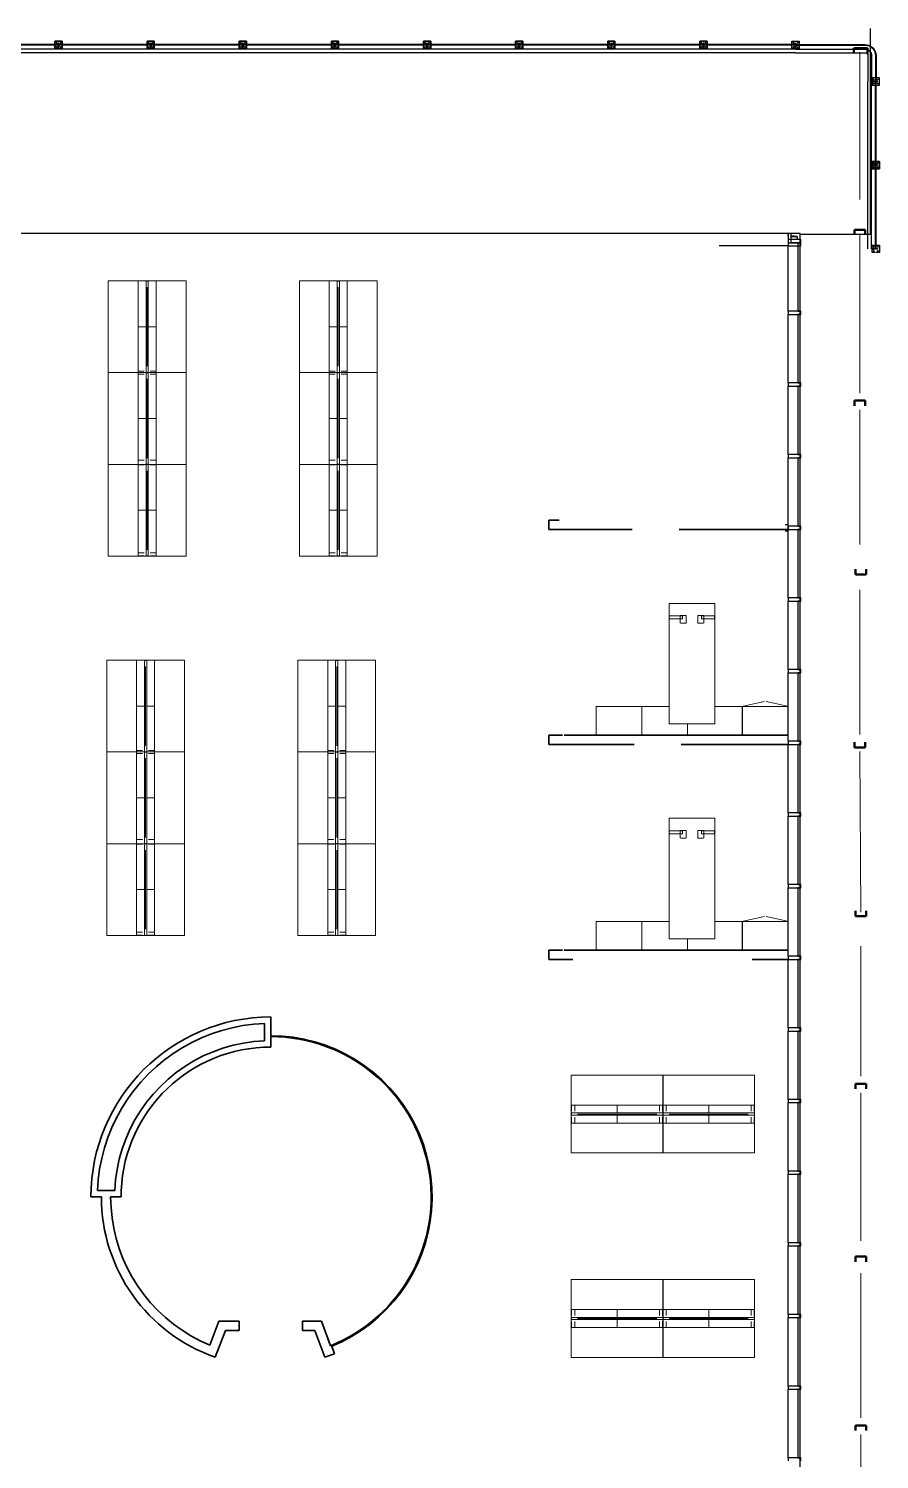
# Model space of a CAD drawing. Header units: millimetres. Extents: x 32.4 to 129.7, y 76.1 to 139.3.
# Drawn here: x 115.57 to 129.71, y 103 to 126.76 of the extents above; entities that cross this region are included whole.
import ezdxf

# ---------------------------------------------------------------- set-up
doc = ezdxf.new("R2010")
doc.units = ezdxf.units.MM
doc.linetypes.add('Dash', pattern=[3.5, 2, -1.5])
for name, color, linetype, lineweight in [('A-FURN-WKSF', 7, 'Continuous', 9), ('A-WALL-FULL', 7, 'Continuous', 13), ('S-----TEP', 7, 'Continuous', 9)]:
    doc.layers.add(name, color=color, linetype=linetype, lineweight=lineweight)
doc.layers.add('Lineas Carpintería', color=7, linetype='Continuous')

# ---------------------------------------------------------------- blocks, each defined once
blk = doc.blocks.new('MC-Miscellaneous Channel - MC9X23_9-2971108-02 - Planta Alta 1-200')
at = {"layer": 'S-----TEP', "color": 50, "lineweight": 50}
for p, q in [((41.681635, 27.914173), (41.681635, 28.001803)), ((41.681635, 28.001803), (41.910235, 28.001803)), ((41.910235, 28.001803), (41.910235, 27.914173))]:
    blk.add_line(p, q, dxfattribs=at)
blk = doc.blocks.new('Modulo Baranda 1530mm')
for p, q in [((-72892.312384, 213338.088659), (-72893.832384, 213338.088659)), ((-72892.312384, 213338.078659), (-72893.832384, 213338.078659))]:
    blk.add_line(p, q)
for points in [[(-72893.777384, 213338.088659), (-72893.777384, 213338.143659), (-72893.897384, 213338.143659), (-72893.897384, 213338.088659)], [(-72893.897384, 213338.078659), (-72893.897384, 213338.023659), (-72893.842384, 213338.023659)], [(-72893.832384, 213338.023659), (-72893.777384, 213338.023659), (-72893.777384, 213338.078659)], [(-72892.367384, 213338.088659), (-72892.367384, 213338.143659), (-72892.247384, 213338.143659), (-72892.247384, 213338.088659)], [(-72892.312384, 213338.023659), (-72892.367384, 213338.023659), (-72892.367384, 213338.078659)], [(-72892.247384, 213338.078659), (-72892.247384, 213338.023659), (-72892.302384, 213338.023659)], [(-72893.842384, 213338.013659), (-72893.842384, 213338.053659)], [(-72892.307384, 213338.013659), (-72893.837384, 213338.013659)], [(-72892.307384, 213337.953659), (-72893.837384, 213337.953659)], [(-72893.832384, 213338.013659), (-72893.832384, 213338.053659)], [(-72892.312384, 213338.013659), (-72892.312384, 213338.053659)], [(-72892.302384, 213338.013659), (-72892.302384, 213338.053659)]]:
    blk.add_lwpolyline(points)
for points in [[(-72893.872026, 213338.1233), (-72893.867695, 213338.1208), (-72893.867695, 213338.1158), (-72893.872026, 213338.1133), (-72893.876356, 213338.1158), (-72893.876356, 213338.1208)], [(-72893.842384, 213338.113659), (-72893.842384, 213338.053659), (-72893.832384, 213338.053659), (-72893.832384, 213338.113659)], [(-72893.802743, 213338.1233), (-72893.807074, 213338.1208), (-72893.807074, 213338.1158), (-72893.802743, 213338.1133), (-72893.798413, 213338.1158), (-72893.798413, 213338.1208)], [(-72892.342026, 213338.1233), (-72892.337695, 213338.1208), (-72892.337695, 213338.1158), (-72892.342026, 213338.1133), (-72892.346356, 213338.1158), (-72892.346356, 213338.1208)], [(-72892.302384, 213338.113659), (-72892.302384, 213338.053659), (-72892.312384, 213338.053659), (-72892.312384, 213338.113659)], [(-72892.272743, 213338.1233), (-72892.277074, 213338.1208), (-72892.277074, 213338.1158), (-72892.272743, 213338.1133), (-72892.268413, 213338.1158), (-72892.268413, 213338.1208)], [(-72893.872026, 213338.044018), (-72893.867695, 213338.046518), (-72893.867695, 213338.051518), (-72893.872026, 213338.054018), (-72893.876356, 213338.051518), (-72893.876356, 213338.046518)], [(-72893.802743, 213338.044018), (-72893.807074, 213338.046518), (-72893.807074, 213338.051518), (-72893.802743, 213338.054018), (-72893.798413, 213338.051518), (-72893.798413, 213338.046518)], [(-72892.342026, 213338.044018), (-72892.337695, 213338.046518), (-72892.337695, 213338.051518), (-72892.342026, 213338.054018), (-72892.346356, 213338.051518), (-72892.346356, 213338.046518)], [(-72892.272743, 213338.044018), (-72892.277074, 213338.046518), (-72892.277074, 213338.051518), (-72892.272743, 213338.054018), (-72892.268413, 213338.051518), (-72892.268413, 213338.046518)]]:
    blk.add_lwpolyline(points, close=True)
for centre, radius in [((-72893.872026, 213338.1183), 0.00634), ((-72893.872026, 213338.1183), 0.00433), ((-72893.872026, 213338.1183), 0.002732), ((-72893.872026, 213338.1183), 0.002203), ((-72893.802743, 213338.1183), 0.00634), ((-72893.802743, 213338.1183), 0.00433), ((-72893.802743, 213338.1183), 0.002732), ((-72893.802743, 213338.1183), 0.002203), ((-72892.342026, 213338.1183), 0.00634), ((-72892.342026, 213338.1183), 0.00433), ((-72892.342026, 213338.1183), 0.002732), ((-72892.342026, 213338.1183), 0.002203), ((-72892.272743, 213338.1183), 0.00634), ((-72892.272743, 213338.1183), 0.00433), ((-72892.272743, 213338.1183), 0.002732), ((-72892.272743, 213338.1183), 0.002203), ((-72893.872026, 213338.049018), 0.00634), ((-72893.872026, 213338.049018), 0.00433), ((-72893.872026, 213338.049018), 0.002732), ((-72893.872026, 213338.049018), 0.002203), ((-72893.802743, 213338.049018), 0.00634), ((-72893.802743, 213338.049018), 0.00433), ((-72893.802743, 213338.049018), 0.002732), ((-72893.802743, 213338.049018), 0.002203), ((-72892.342026, 213338.049018), 0.00634), ((-72892.342026, 213338.049018), 0.00433), ((-72892.342026, 213338.049018), 0.002732), ((-72892.342026, 213338.049018), 0.002203), ((-72892.272743, 213338.049018), 0.00634), ((-72892.272743, 213338.049018), 0.00433), ((-72892.272743, 213338.049018), 0.002732), ((-72892.272743, 213338.049018), 0.002203)]:
    blk.add_circle(centre, radius)
blk = doc.blocks.new('Modulo Baranda 1380mm')
for p, q in [((-72892.452384, 213337.794696), (-72893.832384, 213337.794696)), ((-72892.452384, 213337.784696), (-72893.832384, 213337.784696))]:
    blk.add_line(p, q)
for points in [[(-72893.777384, 213337.794696), (-72893.777384, 213337.849696), (-72893.897384, 213337.849696), (-72893.897384, 213337.794696)], [(-72892.507384, 213337.794696), (-72892.507384, 213337.849696), (-72892.387384, 213337.849696), (-72892.387384, 213337.794696)], [(-72893.897384, 213337.784696), (-72893.897384, 213337.729696), (-72893.842384, 213337.729696)], [(-72893.842384, 213337.719696), (-72893.842384, 213337.759696)], [(-72892.447384, 213337.719696), (-72893.837384, 213337.719696)], [(-72892.447384, 213337.659696), (-72893.837384, 213337.659696)], [(-72893.832384, 213337.729696), (-72893.777384, 213337.729696), (-72893.777384, 213337.784696)], [(-72893.832384, 213337.719696), (-72893.832384, 213337.759696)], [(-72892.452384, 213337.729696), (-72892.507384, 213337.729696), (-72892.507384, 213337.784696)], [(-72892.452384, 213337.719696), (-72892.452384, 213337.759696)], [(-72892.387384, 213337.784696), (-72892.387384, 213337.729696), (-72892.442384, 213337.729696)], [(-72892.442384, 213337.719696), (-72892.442384, 213337.759696)]]:
    blk.add_lwpolyline(points)
for points in [[(-72893.872026, 213337.829337), (-72893.867695, 213337.826837), (-72893.867695, 213337.821837), (-72893.872026, 213337.819337), (-72893.876356, 213337.821837), (-72893.876356, 213337.826837)], [(-72893.802743, 213337.829337), (-72893.807074, 213337.826837), (-72893.807074, 213337.821837), (-72893.802743, 213337.819337), (-72893.798413, 213337.821837), (-72893.798413, 213337.826837)], [(-72892.482026, 213337.829337), (-72892.477695, 213337.826837), (-72892.477695, 213337.821837), (-72892.482026, 213337.819337), (-72892.486356, 213337.821837), (-72892.486356, 213337.826837)], [(-72892.412743, 213337.829337), (-72892.417074, 213337.826837), (-72892.417074, 213337.821837), (-72892.412743, 213337.819337), (-72892.408413, 213337.821837), (-72892.408413, 213337.826837)], [(-72893.872026, 213337.750055), (-72893.867695, 213337.752555), (-72893.867695, 213337.757555), (-72893.872026, 213337.760055), (-72893.876356, 213337.757555), (-72893.876356, 213337.752555)], [(-72893.842384, 213337.819696), (-72893.842384, 213337.759696), (-72893.832384, 213337.759696), (-72893.832384, 213337.819696)], [(-72893.802743, 213337.750055), (-72893.807074, 213337.752555), (-72893.807074, 213337.757555), (-72893.802743, 213337.760055), (-72893.798413, 213337.757555), (-72893.798413, 213337.752555)], [(-72892.482026, 213337.750055), (-72892.477695, 213337.752555), (-72892.477695, 213337.757555), (-72892.482026, 213337.760055), (-72892.486356, 213337.757555), (-72892.486356, 213337.752555)], [(-72892.442384, 213337.819696), (-72892.442384, 213337.759696), (-72892.452384, 213337.759696), (-72892.452384, 213337.819696)], [(-72892.412743, 213337.750055), (-72892.417074, 213337.752555), (-72892.417074, 213337.757555), (-72892.412743, 213337.760055), (-72892.408413, 213337.757555), (-72892.408413, 213337.752555)]]:
    blk.add_lwpolyline(points, close=True)
for centre, radius in [((-72893.872026, 213337.824337), 0.00634), ((-72893.872026, 213337.824337), 0.00433), ((-72893.872026, 213337.824337), 0.002732), ((-72893.872026, 213337.824337), 0.002203), ((-72893.802743, 213337.824337), 0.00634), ((-72893.802743, 213337.824337), 0.00433), ((-72893.802743, 213337.824337), 0.002732), ((-72893.802743, 213337.824337), 0.002203), ((-72892.482026, 213337.824337), 0.00634), ((-72892.482026, 213337.824337), 0.00433), ((-72892.482026, 213337.824337), 0.002732), ((-72892.482026, 213337.824337), 0.002203), ((-72892.412743, 213337.824337), 0.00634), ((-72892.412743, 213337.824337), 0.00433), ((-72892.412743, 213337.824337), 0.002732), ((-72892.412743, 213337.824337), 0.002203), ((-72893.872026, 213337.755055), 0.00634), ((-72893.872026, 213337.755055), 0.00433), ((-72893.872026, 213337.755055), 0.002732), ((-72893.872026, 213337.755055), 0.002203), ((-72893.802743, 213337.755055), 0.00634), ((-72893.802743, 213337.755055), 0.00433), ((-72893.802743, 213337.755055), 0.002732), ((-72893.802743, 213337.755055), 0.002203), ((-72892.482026, 213337.755055), 0.00634), ((-72892.482026, 213337.755055), 0.00433), ((-72892.482026, 213337.755055), 0.002732), ((-72892.482026, 213337.755055), 0.002203), ((-72892.412743, 213337.755055), 0.00634), ((-72892.412743, 213337.755055), 0.00433), ((-72892.412743, 213337.755055), 0.002732), ((-72892.412743, 213337.755055), 0.002203)]:
    blk.add_circle(centre, radius)
blk = doc.blocks.new('Haworth_Compose_Worksurface_RectangularConvergent - Privados B-3140078-PLANTA DE MOBILIARIO - NIVEL 01')
at = {"layer": 'A-FURN-WKSF'}
for p, q in [((-15, 39.370079), (15, 39.370079)), ((-15, -39.370079), (-15, 39.370079)), ((15, 39.370079), (15, -39.370079)), ((-14.811915, 29.658701), (-14.811915, 30.820039)), ((-14.407057, 31.235), (-6.282941, 31.235)), ((-6.282941, 29.265), (-14.407028, 29.265)), ((-7.754857, 26.86), (-7.754857, 31.11)), ((-7.379857, 31.485), (-4.125, 31.485)), ((-6.282941, 31.235), (-6.282941, 29.265)), ((-3.75, 31.11), (-3.75, 26.86)), ((3.746617, 31.11), (3.746617, 26.86)), ((7.376474, 31.485), (4.121617, 31.485)), ((14.403674, 31.235), (6.279559, 31.235)), ((6.279559, 31.235), (6.279559, 29.265)), ((6.279559, 29.265), (14.403645, 29.265)), ((7.751474, 26.86), (7.751474, 31.11)), ((14.808533, 29.658701), (14.808533, 30.820039)), ((-4.125, 26.485), (-7.379857, 26.485)), ((4.121617, 26.485), (7.376474, 26.485)), ((15, -39.370079), (-15, -39.370079))]:
    blk.add_line(p, q, dxfattribs=at)
for centre, radius, start, end in [((-14.418819, 30.841494), 0.393682, 88.287925, 183.124052), ((-14.407028, 29.670047), 0.405047, 181.605117, 270), ((-7.379857, 31.11), 0.375, 90, 180), ((-4.125, 31.11), 0.375, 0, 90), ((4.121617, 31.11), 0.375, 90, 180), ((7.376474, 31.11), 0.375, 360, 90), ((14.403645, 29.670047), 0.405047, 270, 358.394883), ((14.415436, 30.841494), 0.393682, 356.875948, 91.712075), ((-7.379857, 26.86), 0.375, 180, 270), ((-4.125, 26.86), 0.375, 270, 0), ((4.121617, 26.86), 0.375, 180, 270), ((7.376474, 26.86), 0.375, 270, 360)]:
    blk.add_arc(centre, radius, start, end, dxfattribs=at)
blk = doc.blocks.new('Haworth_XSeries_StorageCabinet_21h - 18d 30w 21h-3144683-PLANTA DE MOBILIARIO - NIVEL 01')
at = {"layer": 'A-FURN-WKSF'}
for p, q in [((-14.9375, 18.75), (14.9375, 18.75)), ((-14.9375, 0), (-14.9375, 18.75)), ((14.9375, 18.75), (14.9375, 0)), ((14.9375, 0), (-14.9375, 0))]:
    blk.add_line(p, q, dxfattribs=at)
blk = doc.blocks.new('Haworth_XSeries_StorageCabinet_21h - 18d 30w 21h Open-3144684-PLANTA DE MOBILIARIO - NIVEL 01')
at = {"layer": 'A-FURN-WKSF'}
for p, q in [((-14.9375, 18.75), (2.937485, 18.75)), ((-14.9375, 0), (-14.9375, 18.75)), ((14.9375, 0), (-14.9375, 0)), ((14.9375, 7.374999), (14.9375, 0))]:
    blk.add_line(p, q, dxfattribs=at)
blk = doc.blocks.new('Haworth_XSeries_LateralFile - 18d 36w 27h - Proud Style-3144685-PLANTA DE MOBILIARIO - NIVEL 01')
at = {"layer": 'A-FURN-WKSF'}
for p, q in [((0.062485, 18.75), (17.9375, 18.75)), ((17.9375, 18.75), (17.9375, 0)), ((-17.9375, 0), (-17.9375, 7.375)), ((17.9375, 0), (-17.9375, 0))]:
    blk.add_line(p, q, dxfattribs=at)
blk = doc.blocks.new('Haworth_XSeries_ComboUnit_5High - 18d 30w 63h - Double Drawers-3144682-PLANTA DE MOBILIARIO - NIVEL 01')
at = {"layer": 'A-FURN-WKSF'}
for p, q in [((-14.9375, 18.75), (14.9375, 18.75)), ((-14.9375, 0), (-14.9375, 18.75)), ((-0.5625, 21.875), (-14.4375, 18.875)), ((0.5625, 21.875), (14.4375, 18.875)), ((14.9375, 18.75), (14.9375, 0)), ((14.9375, 0), (-14.9375, 0))]:
    blk.add_line(p, q, dxfattribs=at)
blk = doc.blocks.new('Haworth_Intuity_Benching_DoubleSided - 24d 60w-3041509-PLANTA DE MOBILIARIO - NIVEL 01')
at = {"layer": 'A-FURN-WKSF'}
for p, q in [((-21.5, 17.54194), (-21.5, -1.95806)), ((38.5, 17.54194), (-21.5, 17.54194)), ((38.5, 17.54194), (-21.5, 17.54194)), ((-21.5, 17.54194), (-21.5, -1.95806)), ((38.5, -1.95806), (38.5, 17.54194)), ((38.5, -1.95806), (38.5, 17.54194)), ((-21.5, -1.95806), (-21.5, -13.77056)), ((-21.5, -1.95806), (38.5, -1.95806)), ((-21.5, -1.95806), (38.5, -1.95806)), ((-21.375, -8.61431), (-21.375, -7.11431)), ((-21.375, -7.11431), (38.375, -7.11431)), ((38.375, -8.61431), (-21.375, -8.61431)), ((-17.375, -7.86431), (34.375, -7.86431)), ((8.5, -6.98931), (8.5, -1.95806)), ((8.5, -8.73931), (8.5, -13.77056)), ((38.375, -7.11431), (38.375, -8.61431)), ((38.5, -13.77056), (38.5, -1.95806)), ((38.5, -13.77056), (-21.5, -13.77056)), ((-21.5, -13.77056), (-21.5, -33.27056)), ((38.5, -13.77056), (-21.5, -13.77056)), ((-21.5, -13.77056), (-21.5, -33.27056)), ((38.5, -33.27056), (38.5, -13.77056)), ((38.5, -33.27056), (38.5, -13.77056)), ((-21.5, -33.27056), (38.5, -33.27056)), ((-21.5, -33.27056), (38.5, -33.27056))]:
    blk.add_line(p, q, dxfattribs=at)
at = {"layer": 'A-FURN-WKSF', "linetype": 'Dash'}
for p, q in [((-21.25, -13.77056), (-21.25, -1.95806)), ((-19.25, -1.95806), (-19.25, -13.77056)), ((36.25, -13.77056), (36.25, -1.95806)), ((38.25, -1.95806), (38.25, -13.77056))]:
    blk.add_line(p, q, dxfattribs=at)
blk = doc.blocks.new('Haworth_Intuity_Benching_DoubleSided - 24d 60w-3051434-PLANTA DE MOBILIARIO - NIVEL 01')
at = {"layer": 'A-FURN-WKSF'}
for p, q in [((-21.5, 33.27056), (38.5, 33.27056)), ((-21.5, 13.77056), (-21.5, 33.27056)), ((-21.5, 33.27056), (38.5, 33.27056)), ((-21.5, 13.77056), (-21.5, 33.27056)), ((38.5, 33.27056), (38.5, 13.77056)), ((38.5, 33.27056), (38.5, 13.77056)), ((-21.5, 1.95806), (-21.5, 13.77056)), ((38.5, 13.77056), (-21.5, 13.77056)), ((38.5, 13.77056), (-21.5, 13.77056)), ((8.5, 8.73931), (8.5, 13.77056)), ((38.5, 13.77056), (38.5, 1.95806)), ((-21.5, 1.95806), (38.5, 1.95806)), ((-21.5, -17.54194), (-21.5, 1.95806)), ((-21.5, -17.54194), (-21.5, 1.95806)), ((-21.5, 1.95806), (38.5, 1.95806)), ((38.375, 8.61431), (-21.375, 8.61431)), ((-21.375, 8.61431), (-21.375, 7.11431)), ((-21.375, 7.11431), (38.375, 7.11431)), ((-17.375, 7.86431), (34.375, 7.86431)), ((8.5, 6.98931), (8.5, 1.95806)), ((38.375, 7.11431), (38.375, 8.61431)), ((38.5, 1.95806), (38.5, -17.54194)), ((38.5, 1.95806), (38.5, -17.54194)), ((38.5, -17.54194), (-21.5, -17.54194)), ((38.5, -17.54194), (-21.5, -17.54194))]:
    blk.add_line(p, q, dxfattribs=at)
at = {"layer": 'A-FURN-WKSF', "linetype": 'Dash'}
for p, q in [((-21.25, 13.77056), (-21.25, 1.95806)), ((-19.25, 1.95806), (-19.25, 13.77056))]:
    blk.add_line(p, q, dxfattribs=at)
blk = doc.blocks.new('Haworth_Intuity_Benching_DoubleSided - 24d 60w-3051435-PLANTA DE MOBILIARIO - NIVEL 01')
at = {"layer": 'A-FURN-WKSF'}
for p, q in [((-21.5, 33.27056), (38.5, 33.27056)), ((-21.5, 13.77056), (-21.5, 33.27056)), ((-21.5, 33.27056), (38.5, 33.27056)), ((-21.5, 13.77056), (-21.5, 33.27056)), ((38.5, 33.27056), (38.5, 13.77056)), ((38.5, 33.27056), (38.5, 13.77056)), ((-21.5, 1.95806), (-21.5, 13.77056)), ((38.5, 13.77056), (-21.5, 13.77056)), ((38.5, 13.77056), (-21.5, 13.77056)), ((8.5, 8.73931), (8.5, 13.77056)), ((38.5, 13.77056), (38.5, 1.95806)), ((-21.5, 1.95806), (38.5, 1.95806)), ((-21.5, -17.54194), (-21.5, 1.95806)), ((-21.5, -17.54194), (-21.5, 1.95806)), ((-21.5, 1.95806), (38.5, 1.95806)), ((38.375, 8.61431), (-21.375, 8.61431)), ((-21.375, 8.61431), (-21.375, 7.11431)), ((-21.375, 7.11431), (38.375, 7.11431)), ((-17.375, 7.86431), (34.375, 7.86431)), ((8.5, 6.98931), (8.5, 1.95806)), ((38.375, 7.11431), (38.375, 8.61431)), ((38.5, 1.95806), (38.5, -17.54194)), ((38.5, 1.95806), (38.5, -17.54194)), ((38.5, -17.54194), (-21.5, -17.54194)), ((38.5, -17.54194), (-21.5, -17.54194))]:
    blk.add_line(p, q, dxfattribs=at)
at = {"layer": 'A-FURN-WKSF', "linetype": 'Dash'}
for p, q in [((-21.84375, 13.77056), (-21.84375, 1.95806)), ((-18.65625, 1.95806), (-18.65625, 13.77056))]:
    blk.add_line(p, q, dxfattribs=at)
blk = doc.blocks.new('Haworth_Intuity_Benching_DoubleSided - 24d 60w-3051436-PLANTA DE MOBILIARIO - NIVEL 01')
at = {"layer": 'A-FURN-WKSF'}
for p, q in [((-21.5, 33.27056), (38.5, 33.27056)), ((-21.5, 13.77056), (-21.5, 33.27056)), ((-21.5, 33.27056), (38.5, 33.27056)), ((-21.5, 13.77056), (-21.5, 33.27056)), ((38.5, 33.27056), (38.5, 13.77056)), ((38.5, 33.27056), (38.5, 13.77056)), ((-21.5, 1.95806), (-21.5, 13.77056)), ((38.5, 13.77056), (-21.5, 13.77056)), ((38.5, 13.77056), (-21.5, 13.77056)), ((8.5, 8.73931), (8.5, 13.77056)), ((38.5, 13.77056), (38.5, 1.95806)), ((38.375, 8.61431), (-21.5, 8.61431)), ((-21.5, 8.61431), (-21.5, 7.11431)), ((-21.5, 7.11431), (38.375, 7.11431)), ((-21.5, 1.95806), (38.5, 1.95806)), ((-21.5, -17.54194), (-21.5, 1.95806)), ((-21.5, -17.54194), (-21.5, 1.95806)), ((-21.5, 1.95806), (38.5, 1.95806)), ((-17.375, 7.86431), (34.375, 7.86431)), ((8.5, 6.98931), (8.5, 1.95806)), ((38.375, 7.11431), (38.375, 8.61431)), ((38.5, 1.95806), (38.5, -17.54194)), ((38.5, 1.95806), (38.5, -17.54194)), ((38.5, -17.54194), (-21.5, -17.54194)), ((38.5, -17.54194), (-21.5, -17.54194))]:
    blk.add_line(p, q, dxfattribs=at)
at = {"layer": 'A-FURN-WKSF', "linetype": 'Dash'}
for p, q in [((-22.5, 13.77056), (-22.5, 1.95806)), ((-20.5, 1.95806), (-20.5, 13.77056))]:
    blk.add_line(p, q, dxfattribs=at)

msp = doc.modelspace()

# ---------------------------------------------------------------- linework, layer by layer
for p, q in [((129.555187, 123.348375), (129.555187, 126.760705)), ((128.387405, 123.348375), (129.555187, 123.348375))]:
    msp.add_line(p, q)
at = {"ltscale": 10}
for p, q in [((128.387405, 123.360875), (54.617391, 123.360875)), ((128.387405, 93.296375), (128.387405, 123.360875))]:
    msp.add_line(p, q, dxfattribs=at)
for points in [[(128.317995, 126.495875), (129.465508, 126.495875, -0.414214), (129.650508, 126.310875), (129.650508, 125.887039)], [(128.317995, 126.485875), (129.465508, 126.485875, -0.414214), (129.640508, 126.310875), (129.640508, 125.887039)], [(128.317995, 126.420875), (129.465508, 126.420875, -0.414214), (129.575508, 126.310875), (129.575508, 125.882039)], [(128.312995, 126.360875), (129.465508, 126.360875, -0.414214), (129.515508, 126.310875), (129.515508, 125.882039)]]:
    msp.add_lwpolyline(points, format="xyb")
at = {"layer": 'A-WALL-FULL', "lineweight": 35}
for p, q in [((124.384625, 118.59915), (124.215628, 118.59915)), ((124.215628, 118.59915), (124.215628, 118.442262)), ((124.215628, 118.442262), (124.370403, 118.442262)), ((124.370403, 118.444375), (125.59998, 118.444375)), ((124.370403, 118.442262), (124.370403, 118.444375)), ((126.37983, 118.444375), (128.189905, 118.444375)), ((124.444476, 115.02915), (124.215628, 115.02915)), ((124.215628, 115.02915), (124.215628, 114.872262)), ((128.189905, 115.02915), (124.469876, 115.02915)), ((124.215628, 114.872262), (124.370403, 114.872262)), ((124.370403, 114.874375), (125.631749, 114.874375)), ((124.370403, 114.872262), (124.370403, 114.874375)), ((126.411599, 114.874375), (128.189905, 114.874375)), ((124.444476, 111.45915), (124.215628, 111.45915)), ((124.215628, 111.45915), (124.215628, 111.304375)), ((128.189905, 111.45915), (124.469876, 111.45915)), ((124.215628, 111.304375), (124.611855, 111.304375)), ((127.592805, 111.304375), (128.189905, 111.304375)), ((119.599265, 110.036393), (119.599265, 110.347781)), ((119.49219, 110.238716), (119.49219, 109.952647)), ((119.599265, 109.847781), (119.599265, 110.020393)), ((117.005424, 107.46588), (116.719354, 107.46588)), ((116.61029, 107.358805), (116.782902, 107.358805)), ((116.937677, 107.358805), (117.11029, 107.358805)), ((118.735468, 105.297217), (118.584344, 104.898321)), ((119.073865, 105.297217), (118.735468, 105.297217)), ((119.073865, 105.142442), (119.073865, 105.297217)), ((120.438249, 105.297217), (120.124665, 105.297217)), ((120.124665, 105.297217), (120.124665, 105.142442)), ((120.588469, 104.887869), (120.438249, 105.297217)), ((118.674224, 104.698693), (118.842341, 105.142442)), ((118.842341, 105.142442), (119.073865, 105.142442)), ((120.124665, 105.142442), (120.330179, 105.142442)), ((120.330179, 105.142442), (120.494122, 104.695701)), ((120.653995, 104.755754), (120.608828, 104.878834)), ((120.494122, 104.695701), (120.639422, 104.749023)), ((120.638975, 104.750242), (120.653995, 104.755754)), ((120.639422, 104.749023), (120.638975, 104.750242))]:
    msp.add_line(p, q, dxfattribs=at)
at = {"layer": 'A-WALL-FULL', "lineweight": 35, "flags": 128}
for points in [[(116.719357, 107.465925), (116.731624, 107.645131), (116.755038, 107.823265), (116.789507, 107.999593), (116.834896, 108.173431), (116.89103, 108.344103), (116.957689, 108.510945), (117.034615, 108.673309), (117.121509, 108.830564), (117.218032, 108.982099), (117.323811, 109.127324), (117.438433, 109.265676), (117.561454, 109.396617), (117.692395, 109.519638), (117.830747, 109.63426), (117.975972, 109.740038), (118.127507, 109.836562), (118.284762, 109.923456), (118.447126, 110.000382), (118.613968, 110.067041), (118.78464, 110.123174), (118.958478, 110.168564), (119.134807, 110.203033), (119.31294, 110.226447), (119.492143, 110.238713)], [(120.608848, 104.878843), (120.777103, 104.95419), (120.939797, 105.04095), (121.096134, 105.138702), (121.245374, 105.246981), (121.386807, 105.365274), (121.519765, 105.493019), (121.643616, 105.629613), (121.757772, 105.774405), (121.861694, 105.926711), (121.954887, 106.085808), (122.03691, 106.250941), (122.107374, 106.421327), (122.165945, 106.596159), (122.212345, 106.774607), (122.246355, 106.955826), (122.267812, 107.138955), (122.276615, 107.323127), (122.272723, 107.507468), (122.256153, 107.691104), (122.226985, 107.873164), (122.185356, 108.052785), (122.131465, 108.229116), (122.065566, 108.401319), (121.987973, 108.568579), (121.899052, 108.730103), (121.799226, 108.885124), (121.688968, 109.032907), (121.568801, 109.172752), (121.439295, 109.303996), (121.301064, 109.426016), (121.154763, 109.538233), (121.001085, 109.640116), (120.840761, 109.731181), (120.67455, 109.810996), (120.50324, 109.879184), (120.327643, 109.93542), (120.148592, 109.979438), (119.966937, 110.01103), (119.783538, 110.030045), (119.599265, 110.036393)], [(119.492141, 109.952644), (119.317095, 109.939475), (119.143294, 109.914499), (118.971579, 109.877831), (118.802736, 109.829639), (118.637536, 109.770144), (118.476736, 109.699619), (118.321071, 109.618385), (118.171254, 109.526814), (118.027968, 109.425325), (117.891871, 109.314383), (117.763585, 109.194495), (117.643695, 109.066208), (117.532752, 108.930111), (117.431263, 108.786826), (117.339691, 108.637008), (117.258456, 108.481342), (117.187929, 108.320541), (117.128433, 108.15534), (117.080241, 107.986495), (117.043572, 107.814778), (117.018595, 107.640975), (117.005424, 107.46588)], [(117.11034, 107.374682), (117.111049, 107.42029), (117.112594, 107.46588)], [(118.584324, 104.898329), (118.425392, 104.970067), (118.271485, 105.052065), (118.123279, 105.143965), (117.98141, 105.245373), (117.846486, 105.355854), (117.719086, 105.474932), (117.599758, 105.602098), (117.489013, 105.736804), (117.387327, 105.878474), (117.295136, 106.026499), (117.212837, 106.180243), (117.140781, 106.339046), (117.07928, 106.502228), (117.028596, 106.669087), (116.988948, 106.838908), (116.960505, 107.010961), (116.94339, 107.184508), (116.937677, 107.358805)], [(117.11029, 107.358805), (117.110302, 107.366743), (117.11034, 107.374682)]]:
    msp.add_lwpolyline(points, dxfattribs=at)
at = {"layer": 'A-WALL-FULL', "lineweight": 35}
for radius, start, end in [(2.988975, 90, 180), (2.661588, 291.817988, 90), (2.488975, 90, 177.534391), (2.816363, 180, 250.825133)]:
    msp.add_arc((119.599265, 107.358805), radius, start, end, dxfattribs=at)
at = {"layer": 'Lineas Carpintería', "extrusion": (0, 0, -1)}
for p, q in [((128.241905, 123.360875), (128.189905, 123.360875)), ((128.189905, 123.360875), (128.189905, 123.150875)), ((128.241905, 123.202875), (128.241905, 123.360875)), ((128.399905, 123.256375), (128.189905, 123.256375)), ((128.189905, 123.256375), (128.189905, 123.204375)), ((128.189905, 123.204375), (128.399905, 123.204375)), ((128.189905, 123.150875), (128.399905, 123.150875)), ((128.399905, 123.202875), (128.241905, 123.202875)), ((128.399905, 123.204375), (128.399905, 123.256375)), ((128.399905, 123.150875), (128.399905, 123.202875)), ((128.399905, 122.066375), (128.189905, 122.066375)), ((128.189905, 122.066375), (128.189905, 122.014375)), ((128.189905, 122.014375), (128.399905, 122.014375)), ((128.399905, 122.014375), (128.399905, 122.066375)), ((128.399905, 120.876375), (128.189905, 120.876375)), ((128.189905, 120.876375), (128.189905, 120.824375)), ((128.189905, 120.824375), (128.399905, 120.824375)), ((128.399905, 120.824375), (128.399905, 120.876375)), ((128.399905, 119.686375), (128.189905, 119.686375)), ((128.189905, 119.686375), (128.189905, 119.634375)), ((128.189905, 119.634375), (128.399905, 119.634375)), ((128.399905, 119.634375), (128.399905, 119.686375)), ((128.189905, 118.520375), (128.139905, 118.520375)), ((128.139905, 118.420375), (128.189905, 118.420375)), ((128.189905, 118.420375), (128.189905, 118.520375)), ((128.399905, 118.496375), (128.189905, 118.496375)), ((128.189905, 118.496375), (128.189905, 118.444375)), ((128.189905, 118.444375), (128.399905, 118.444375)), ((128.399905, 118.444375), (128.399905, 118.496375)), ((128.399905, 117.306375), (128.189905, 117.306375)), ((128.189905, 117.306375), (128.189905, 117.254375)), ((128.189905, 117.254375), (128.399905, 117.254375)), ((128.399905, 117.254375), (128.399905, 117.306375)), ((128.399905, 116.116375), (128.189905, 116.116375)), ((128.189905, 116.116375), (128.189905, 116.064375)), ((128.189905, 116.064375), (128.399905, 116.064375)), ((128.399905, 116.064375), (128.399905, 116.116375)), ((128.399905, 114.926375), (128.189905, 114.926375)), ((128.189905, 114.926375), (128.189905, 114.874375)), ((128.189905, 114.874375), (128.399905, 114.874375)), ((128.399905, 114.874375), (128.399905, 114.926375)), ((128.399905, 113.736375), (128.189905, 113.736375)), ((128.189905, 113.736375), (128.189905, 113.684375)), ((128.189905, 113.684375), (128.399905, 113.684375)), ((128.399905, 113.684375), (128.399905, 113.736375)), ((128.399905, 112.546375), (128.189905, 112.546375)), ((128.189905, 112.546375), (128.189905, 112.494375)), ((128.189905, 112.494375), (128.399905, 112.494375)), ((128.399905, 112.494375), (128.399905, 112.546375)), ((128.399905, 111.356375), (128.189905, 111.356375)), ((128.189905, 111.356375), (128.189905, 111.304375)), ((128.189905, 111.304375), (128.399905, 111.304375)), ((128.399905, 111.304375), (128.399905, 111.356375)), ((128.399905, 110.166375), (128.189905, 110.166375)), ((128.189905, 110.166375), (128.189905, 110.114375)), ((128.189905, 110.114375), (128.399905, 110.114375)), ((128.399905, 110.114375), (128.399905, 110.166375)), ((128.399905, 108.976375), (128.189905, 108.976375)), ((128.189905, 108.976375), (128.189905, 108.924375)), ((128.189905, 108.924375), (128.399905, 108.924375)), ((128.399905, 108.924375), (128.399905, 108.976375)), ((128.399905, 107.786375), (128.189905, 107.786375)), ((128.189905, 107.786375), (128.189905, 107.734375)), ((128.189905, 107.734375), (128.399905, 107.734375)), ((128.399905, 107.734375), (128.399905, 107.786375)), ((128.399905, 106.596375), (128.189905, 106.596375)), ((128.189905, 106.596375), (128.189905, 106.544375)), ((128.189905, 106.544375), (128.399905, 106.544375)), ((128.399905, 106.544375), (128.399905, 106.596375)), ((128.399905, 105.406375), (128.189905, 105.406375)), ((128.189905, 105.406375), (128.189905, 105.354375)), ((128.189905, 105.354375), (128.399905, 105.354375)), ((128.399905, 105.354375), (128.399905, 105.406375)), ((128.399905, 104.216375), (128.189905, 104.216375)), ((128.189905, 104.216375), (128.189905, 104.164375)), ((128.189905, 104.164375), (128.399905, 104.164375)), ((128.399905, 104.164375), (128.399905, 104.216375)), ((128.399905, 103.026375), (128.189905, 103.026375)), ((128.189905, 103.026375), (128.189905, 102.974375)), ((128.399905, 102.974375), (128.399905, 103.026375))]:
    msp.add_line(p, q, dxfattribs=at)
at = {"layer": 'Lineas Carpintería'}
for p, q in [((128.189905, 123.313375), (128.189905, 123.348375)), ((128.241935, 123.321465), (128.34015, 123.310875)), ((128.339905, 123.310875), (128.241935, 123.321439)), ((128.189905, 123.150875), (127.041905, 123.150875)), ((128.189905, 122.066375), (128.189905, 123.150875)), ((128.241905, 123.310875), (128.339905, 123.310875)), ((128.34015, 123.310875), (128.34015, 123.256375)), ((128.349905, 123.150875), (128.349905, 122.066375)), ((128.387405, 123.204375), (128.352405, 123.204375)), ((128.352405, 123.204375), (128.352405, 122.066375)), ((128.387405, 122.066375), (128.387405, 123.204375)), ((128.189905, 120.876375), (128.189905, 122.014375)), ((128.349905, 122.014375), (128.349905, 120.876375)), ((128.352405, 122.066375), (128.387405, 122.066375)), ((128.387405, 122.014375), (128.352405, 122.014375)), ((128.352405, 122.014375), (128.352405, 120.876375)), ((128.387405, 120.876375), (128.387405, 122.014375)), ((128.189905, 119.686375), (128.189905, 120.824375)), ((128.349905, 120.824375), (128.349905, 119.686375)), ((128.352405, 120.876375), (128.387405, 120.876375)), ((128.387405, 120.824375), (128.352405, 120.824375)), ((128.352405, 120.824375), (128.352405, 119.686375)), ((128.387405, 119.686375), (128.387405, 120.824375)), ((128.189905, 118.520375), (128.189905, 119.634375)), ((128.349905, 119.634375), (128.349905, 118.496375)), ((128.352405, 119.686375), (128.387405, 119.686375)), ((128.387405, 119.634375), (128.352405, 119.634375)), ((128.352405, 119.634375), (128.352405, 118.496375)), ((128.387405, 118.496375), (128.387405, 119.634375)), ((128.189905, 117.306375), (128.189905, 118.420375)), ((128.349905, 118.444375), (128.349905, 117.306375)), ((128.352405, 118.496375), (128.387405, 118.496375)), ((128.387405, 118.444375), (128.352405, 118.444375)), ((128.352405, 118.444375), (128.352405, 117.306375)), ((128.387405, 117.306375), (128.387405, 118.444375)), ((128.189905, 116.116375), (128.189905, 117.254375)), ((128.349905, 117.254375), (128.349905, 116.116375)), ((128.352405, 117.306375), (128.387405, 117.306375)), ((128.387405, 117.254375), (128.352405, 117.254375)), ((128.352405, 117.254375), (128.352405, 116.116375)), ((128.387405, 116.116375), (128.387405, 117.254375)), ((128.189905, 114.926375), (128.189905, 116.064375)), ((128.349905, 116.064375), (128.349905, 114.926375)), ((128.352405, 116.116375), (128.387405, 116.116375)), ((128.387405, 116.064375), (128.352405, 116.064375)), ((128.352405, 116.064375), (128.352405, 114.926375)), ((128.387405, 114.926375), (128.387405, 116.064375)), ((128.189905, 113.736375), (128.189905, 114.874375)), ((128.349905, 114.874375), (128.349905, 113.736375)), ((128.352405, 114.926375), (128.387405, 114.926375)), ((128.387405, 114.874375), (128.352405, 114.874375)), ((128.352405, 114.874375), (128.352405, 113.736375)), ((128.387405, 113.736375), (128.387405, 114.874375)), ((128.189905, 112.546375), (128.189905, 113.684375)), ((128.349905, 113.684375), (128.349905, 112.546375)), ((128.352405, 113.736375), (128.387405, 113.736375)), ((128.387405, 113.684375), (128.352405, 113.684375)), ((128.352405, 113.684375), (128.352405, 112.546375)), ((128.387405, 112.546375), (128.387405, 113.684375)), ((128.189905, 111.356375), (128.189905, 112.494375)), ((128.349905, 112.494375), (128.349905, 111.356375)), ((128.352405, 112.546375), (128.387405, 112.546375)), ((128.387405, 112.494375), (128.352405, 112.494375)), ((128.352405, 112.494375), (128.352405, 111.356375)), ((128.387405, 111.356375), (128.387405, 112.494375)), ((128.189905, 110.166375), (128.189905, 111.304375)), ((128.349905, 111.304375), (128.349905, 110.166375)), ((128.352405, 111.356375), (128.387405, 111.356375)), ((128.387405, 111.304375), (128.352405, 111.304375)), ((128.352405, 111.304375), (128.352405, 110.166375)), ((128.387405, 110.166375), (128.387405, 111.304375)), ((128.189905, 108.976375), (128.189905, 110.114375)), ((128.349905, 110.114375), (128.349905, 108.976375)), ((128.352405, 110.166375), (128.387405, 110.166375)), ((128.387405, 110.114375), (128.352405, 110.114375)), ((128.352405, 110.114375), (128.352405, 108.976375)), ((128.387405, 108.976375), (128.387405, 110.114375)), ((128.189905, 107.786375), (128.189905, 108.924375)), ((128.349905, 108.924375), (128.349905, 107.786375)), ((128.352405, 108.976375), (128.387405, 108.976375)), ((128.387405, 108.924375), (128.352405, 108.924375)), ((128.352405, 108.924375), (128.352405, 107.786375)), ((128.387405, 107.786375), (128.387405, 108.924375)), ((128.189905, 106.596375), (128.189905, 107.734375)), ((128.349905, 107.734375), (128.349905, 106.596375)), ((128.352405, 107.786375), (128.387405, 107.786375)), ((128.387405, 107.734375), (128.352405, 107.734375)), ((128.352405, 107.734375), (128.352405, 106.596375)), ((128.387405, 106.596375), (128.387405, 107.734375)), ((128.189905, 105.406375), (128.189905, 106.544375)), ((128.349905, 106.544375), (128.349905, 105.406375)), ((128.352405, 106.596375), (128.387405, 106.596375)), ((128.387405, 106.544375), (128.352405, 106.544375)), ((128.352405, 106.544375), (128.352405, 105.406375)), ((128.387405, 105.406375), (128.387405, 106.544375)), ((128.189905, 104.216375), (128.189905, 105.354375)), ((128.349905, 105.354375), (128.349905, 104.216375)), ((128.352405, 105.406375), (128.387405, 105.406375)), ((128.387405, 105.354375), (128.352405, 105.354375)), ((128.352405, 105.354375), (128.352405, 104.216375)), ((128.387405, 104.216375), (128.387405, 105.354375)), ((128.189905, 103.026375), (128.189905, 104.164375)), ((128.349905, 104.164375), (128.349905, 103.026375)), ((128.352405, 104.216375), (128.387405, 104.216375)), ((128.387405, 104.164375), (128.352405, 104.164375)), ((128.352405, 104.164375), (128.352405, 103.026375)), ((128.387405, 103.026375), (128.387405, 104.164375)), ((128.352405, 103.026375), (128.387405, 103.026375))]:
    msp.add_line(p, q, dxfattribs=at)
at = {"layer": 'S-----TEP', "lineweight": 50}
for p, q in [((129.280896, 126.346406), (129.280896, 126.434036)), ((129.280896, 126.434036), (129.509496, 126.434036)), ((129.509496, 126.434036), (129.509496, 126.346406)), ((129.289913, 123.333856), (129.289913, 123.421486)), ((129.289913, 123.421486), (129.467713, 123.421486)), ((129.467713, 123.421486), (129.467713, 123.333856)), ((129.289913, 120.584486), (129.467713, 120.584486)), ((129.289913, 120.496856), (129.289913, 120.584486)), ((129.467713, 120.584486), (129.467713, 120.496856)), ((129.306296, 117.694502), (129.306296, 117.782132)), ((129.484096, 117.694502), (129.306296, 117.694502)), ((129.484096, 117.782132), (129.484096, 117.694502)), ((129.289913, 114.912137), (129.289913, 114.824507)), ((129.289913, 114.824507), (129.467713, 114.824507)), ((129.467713, 114.824507), (129.467713, 114.912137)), ((129.306296, 112.022382), (129.306296, 112.110012)), ((129.484096, 112.022382), (129.306296, 112.022382)), ((129.484096, 112.110012), (129.484096, 112.022382)), ((129.306296, 109.238996), (129.484096, 109.238996)), ((129.306296, 109.151366), (129.306296, 109.238996)), ((129.484096, 109.238996), (129.484096, 109.151366)), ((129.484096, 106.370251), (129.306296, 106.370251)), ((129.306296, 106.370251), (129.306296, 106.282621)), ((129.484096, 106.282621), (129.484096, 106.370251)), ((129.306296, 103.565625), (129.484096, 103.565625)), ((129.306296, 103.477995), (129.306296, 103.565625)), ((129.484096, 103.565625), (129.484096, 103.477995))]:
    msp.add_line(p, q, dxfattribs=at)
at = {"layer": 'S-----TEP'}
for p, q in [((129.378813, 123.921486), (129.378813, 126.372127)), ((129.378813, 123.345701), (129.378813, 120.708695)), ((129.378813, 118.191048), (129.378813, 120.429734)), ((129.378813, 117.439857), (129.378813, 115.036575)), ((129.395196, 112.085916), (129.378813, 114.757613)), ((129.395196, 111.522382), (129.395196, 109.363058)), ((129.395196, 106.627944), (129.395196, 109.085493)), ((129.395196, 106.094677), (129.395196, 103.690454)), ((129.395196, 101.172807), (129.395196, 103.411493))]:
    msp.add_line(p, q, dxfattribs=at)

# ---------------------------------------------------------------- block references
for p in [(73008.38038, -213211.592784), (73009.91038, -213211.592784), (73011.44038, -213211.592784), (73012.97038, -213211.592784), (73014.50038, -213211.592784), (73016.03038, -213211.592784), (73017.56038, -213211.592784), (73019.09038, -213211.592784), (73020.62038, -213211.592784)]:
    msp.add_blockref('Modulo Baranda 1530mm', p)
at = {"lineweight": 9}
msp.add_blockref('MC-Miscellaneous Channel - MC9X23_9-2971108-02 - Planta Alta 1-200', (87.599261, 98.432234), dxfattribs=at)
at = {"rotation": 270}
for p in [(-213208.144188, -72767.955345), (-213208.144188, -72769.345345)]:
    msp.add_blockref('Modulo Baranda 1380mm', p, dxfattribs=at)
at = {"layer": 'A-FURN-WKSF', "xscale": 0.0254, "yscale": 0.0254, "zscale": 0.0254}
for name, p, rotation in [('Haworth_Intuity_Benching_DoubleSided - 24d 60w-3051436-PLANTA DE MOBILIARIO - NIVEL 01', (117.744081, 121.593975), 90), ('Haworth_Intuity_Benching_DoubleSided - 24d 60w-3051436-PLANTA DE MOBILIARIO - NIVEL 01', (120.918281, 121.593975), 90), ('Haworth_Intuity_Benching_DoubleSided - 24d 60w-3051435-PLANTA DE MOBILIARIO - NIVEL 01', (117.744081, 120.069975), 90), ('Haworth_Intuity_Benching_DoubleSided - 24d 60w-3051435-PLANTA DE MOBILIARIO - NIVEL 01', (120.918281, 120.069975), 90), ('Haworth_Intuity_Benching_DoubleSided - 24d 60w-3051434-PLANTA DE MOBILIARIO - NIVEL 01', (117.744081, 118.545975), 90), ('Haworth_Intuity_Benching_DoubleSided - 24d 60w-3051434-PLANTA DE MOBILIARIO - NIVEL 01', (120.918281, 118.545975), 90), ('Haworth_Compose_Worksurface_RectangularConvergent - Privados B-3140078-PLANTA DE MOBILIARIO - NIVEL 01', (126.592875, 116.216467), 0.000269), ('Haworth_Intuity_Benching_DoubleSided - 24d 60w-3051436-PLANTA DE MOBILIARIO - NIVEL 01', (117.718281, 115.293975), 90), ('Haworth_Intuity_Benching_DoubleSided - 24d 60w-3051436-PLANTA DE MOBILIARIO - NIVEL 01', (120.892481, 115.293975), 90), ('Haworth_XSeries_StorageCabinet_21h - 18d 30w 21h-3144683-PLANTA DE MOBILIARIO - NIVEL 01', (125.378443, 115.029137), 0.000269), ('Haworth_XSeries_StorageCabinet_21h - 18d 30w 21h Open-3144684-PLANTA DE MOBILIARIO - NIVEL 01', (126.137268, 115.02914), 0.000269), ('Haworth_XSeries_LateralFile - 18d 36w 27h - Proud Style-3144685-PLANTA DE MOBILIARIO - NIVEL 01', (126.972293, 115.029144), 0.000269), ('Haworth_XSeries_ComboUnit_5High - 18d 30w 63h - Double Drawers-3144682-PLANTA DE MOBILIARIO - NIVEL 01', (127.810493, 115.029148), 0.000269), ('Haworth_Intuity_Benching_DoubleSided - 24d 60w-3051435-PLANTA DE MOBILIARIO - NIVEL 01', (117.718281, 113.769975), 90), ('Haworth_Intuity_Benching_DoubleSided - 24d 60w-3051435-PLANTA DE MOBILIARIO - NIVEL 01', (120.892481, 113.769975), 90), ('Haworth_Compose_Worksurface_RectangularConvergent - Privados B-3140078-PLANTA DE MOBILIARIO - NIVEL 01', (126.592875, 112.646467), 0.000269), ('Haworth_Intuity_Benching_DoubleSided - 24d 60w-3051434-PLANTA DE MOBILIARIO - NIVEL 01', (117.718281, 112.245975), 90), ('Haworth_Intuity_Benching_DoubleSided - 24d 60w-3051434-PLANTA DE MOBILIARIO - NIVEL 01', (120.892481, 112.245975), 90), ('Haworth_XSeries_StorageCabinet_21h - 18d 30w 21h-3144683-PLANTA DE MOBILIARIO - NIVEL 01', (125.378443, 111.459137), 0.000269), ('Haworth_XSeries_StorageCabinet_21h - 18d 30w 21h Open-3144684-PLANTA DE MOBILIARIO - NIVEL 01', (126.137268, 111.45914), 0.000269), ('Haworth_XSeries_LateralFile - 18d 36w 27h - Proud Style-3144685-PLANTA DE MOBILIARIO - NIVEL 01', (126.972293, 111.459144), 0.000269), ('Haworth_XSeries_ComboUnit_5High - 18d 30w 63h - Double Drawers-3144682-PLANTA DE MOBILIARIO - NIVEL 01', (127.810493, 111.459148), 0.000269)]:
    msp.add_blockref(name, p, dxfattribs=dict(at, rotation=rotation))
for p in [(125.133955, 108.93421), (126.655507, 108.93421), (125.133955, 105.54001), (126.655507, 105.54001)]:
    msp.add_blockref('Haworth_Intuity_Benching_DoubleSided - 24d 60w-3041509-PLANTA DE MOBILIARIO - NIVEL 01', p, dxfattribs=at)

doc.saveas('drawing.dxf')
